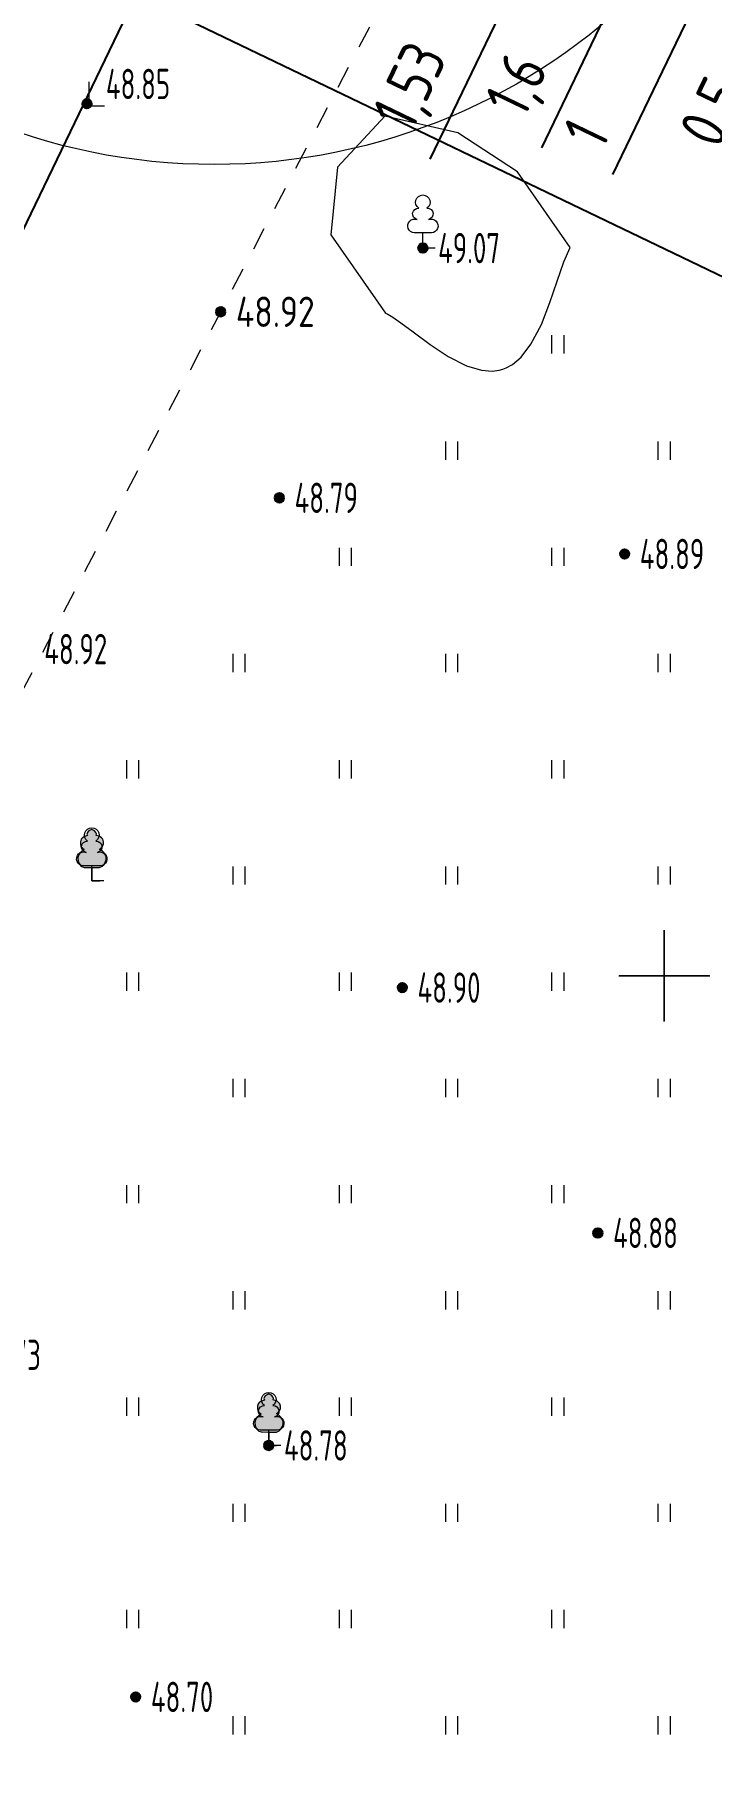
# Model space of a CAD drawing. Extents: x 1098675 to 1099684, y 381052 to 381453.
# Drawn here: x 1099229.3 to 1099251.6, y 381224.1 to 381281 of the extents above; entities that cross this region are included whole.
import ezdxf

# ---------------------------------------------------------------- set-up
doc = ezdxf.new("R2010")
doc.units = 0
doc.header["$MEASUREMENT"] = 0
doc.header["$PDMODE"] = 34
doc.header["$PDSIZE"] = -1
doc.linetypes.add('500_189_2', pattern=[3, 1.5, -1.5])
doc.layers.get('Defpoints').update_dxf_attribs({"color": 252, "linetype": 'CONTINUOUS'})
for name, color, linetype, lineweight in [('ГП_БЛАГОУСТРОЙСТВО_озеленение', 73, 'CONTINUOUS', 5), ('ГП_ТЕКСТ_размеры', 7, 'CONTINUOUS', 5), ('линии построений', 252, 'CONTINUOUS', 0), ('Разбивочный Благоустройство', 7, 'CONTINUOUS', 20), ('Съемка', 253, 'CONTINUOUS', 20)]:
    doc.layers.add(name, color=color, linetype=linetype, lineweight=lineweight)
doc.styles.add('TOPO_D431', font='GOST2304A.ttf')
doc.styles.add('ГОСТ', font='GOST2304A.ttf', dxfattribs={"height": 2.5})
doc.dimstyles.new('ISO-25', dxfattribs={"dimtxt": 1.5, "dimasz": 1.5, "dimexe": 1.25, "dimexo": 0, "dimtad": 1, "dimtxsty": 'TOPO_D431', "dimcen": 2.5, "dimazin": 0, "dimtfac": 1, "dimtmove": 0, "dimatfit": 3, "dimfxl": 1, "dimarcsym": 0})

# ---------------------------------------------------------------- blocks, each defined once
blk = doc.blocks.new('*D138')
at = {"layer": 'Defpoints', "color": 0, "linetype": 'Continuous', "lineweight": 60, "transparency": 16777216}
for p in [(1099225.198, 381294.533), (1099235.993, 381289.338), (1099170.317, 381180.507)]:
    blk.add_point(p, dxfattribs=at)
at = {"layer": 'ГП_ТЕКСТ_размеры', "color": 0, "linetype": 'Continuous', "lineweight": -2, "transparency": 16777216}
for p, q in [((1099225.198, 381294.533), (1099237.119, 381288.796)), ((1099181.761, 381176.663), (1099235.342, 381287.986)), ((1099170.317, 381180.507), (1099182.237, 381174.769))]:
    blk.add_line(p, q, dxfattribs=at)
at = {"layer": 'ГП_ТЕКСТ_размеры', "color": 0, "linetype": 'Continuous', "lineweight": 60, "transparency": 16777216}
for points in [[(1099235.117, 381288.095), (1099235.567, 381287.878), (1099235.993, 381289.338)], [(1099181.536, 381176.771), (1099181.987, 381176.554), (1099181.111, 381175.311)]]:
    blk.add_solid(points, dxfattribs=at)
at = {"layer": 'ГП_ТЕКСТ_размеры', "color": 0, "linetype": 'Continuous', "transparency": 16777216, "insert": (1099207.756, 381234.103), "char_height": 1.5, "attachment_point": 5, "rotation": 64.2981, "style": 'TOPO_D431'}
blk.add_mtext('126,55', dxfattribs=at)
blk = doc.blocks.new('*D139')
at = {"layer": 'Defpoints', "color": 0, "linetype": 'Continuous', "lineweight": 60, "transparency": 16777216}
for p in [(1099246.119, 381286.24), (1099245.425, 381284.797), (1099249.487, 381284.62)]:
    blk.add_point(p, dxfattribs=at)
at = {"layer": 'Разбивочный Благоустройство', "color": 0, "linetype": 'Continuous', "lineweight": -2, "transparency": 16777216}
for p, q in [((1099250.138, 381285.971), (1099250.788, 381287.323)), ((1099246.119, 381286.24), (1099250.614, 381284.078)), ((1099245.425, 381284.797), (1099249.919, 381282.635)), ((1099249.487, 381284.62), (1099248.793, 381283.177)), ((1099248.143, 381281.825), (1099245.951, 381277.271))]:
    blk.add_line(p, q, dxfattribs=at)
at = {"layer": 'Разбивочный Благоустройство', "color": 0, "linetype": 'Continuous', "lineweight": 60, "transparency": 16777216}
for points in [[(1099249.912, 381286.08), (1099250.363, 381285.863), (1099249.487, 381284.62)], [(1099247.917, 381281.934), (1099248.368, 381281.717), (1099248.793, 381283.177)]]:
    blk.add_solid(points, dxfattribs=at)
at = {"layer": 'Разбивочный Благоустройство', "color": 0, "linetype": 'Continuous', "transparency": 16777216, "insert": (1099245.276, 381279.301), "char_height": 1.5, "attachment_point": 5, "rotation": 64.3052, "style": 'TOPO_D431'}
blk.add_mtext('1,6', dxfattribs=at)
blk = doc.blocks.new('*D143')
at = {"layer": 'Defpoints', "color": 0, "linetype": 'Continuous', "lineweight": 60, "transparency": 16777216}
for p in [(1099247.321, 381287.362), (1099249.845, 381286.146), (1099249.181, 381284.767)]:
    blk.add_point(p, dxfattribs=at)
at = {"layer": 'Разбивочный Благоустройство', "color": 0, "linetype": 'Continuous', "lineweight": -2, "transparency": 16777216}
for p, q in [((1099247.972, 381288.714), (1099248.623, 381290.065)), ((1099249.845, 381286.146), (1099246.195, 381287.905)), ((1099247.321, 381287.362), (1099246.657, 381285.983)), ((1099249.181, 381284.767), (1099245.531, 381286.526)), ((1099246.006, 381284.632), (1099242.279, 381276.899))]:
    blk.add_line(p, q, dxfattribs=at)
at = {"layer": 'Разбивочный Благоустройство', "color": 0, "linetype": 'Continuous', "lineweight": 60, "transparency": 16777216}
for points in [[(1099247.747, 381288.822), (1099248.197, 381288.605), (1099247.321, 381287.362)], [(1099245.78, 381284.741), (1099246.231, 381284.524), (1099246.657, 381285.983)]]:
    blk.add_solid(points, dxfattribs=at)
at = {"layer": 'Разбивочный Благоустройство', "color": 0, "linetype": 'Continuous', "transparency": 16777216, "insert": (1099241.768, 381279.267), "char_height": 1.5, "attachment_point": 5, "rotation": 64.2721, "style": 'TOPO_D431'}
blk.add_mtext('1,53', dxfattribs=at)
blk = doc.blocks.new('*D144')
at = {"layer": 'Defpoints', "color": 0, "linetype": 'Continuous', "lineweight": 60, "transparency": 16777216}
for p in [(1099250.279, 381287.047), (1099249.845, 381286.146), (1099252.83, 381285.818)]:
    blk.add_point(p, dxfattribs=at)
at = {"layer": 'Разбивочный Благоустройство', "color": 0, "linetype": 'Continuous', "lineweight": -2, "transparency": 16777216}
for p, q in [((1099253.481, 381287.169), (1099254.132, 381288.52)), ((1099250.279, 381287.047), (1099253.956, 381285.275)), ((1099249.845, 381286.146), (1099253.522, 381284.374)), ((1099252.83, 381285.818), (1099252.396, 381284.917)), ((1099251.745, 381283.566), (1099248.292, 381276.401))]:
    blk.add_line(p, q, dxfattribs=at)
at = {"layer": 'Разбивочный Благоустройство', "color": 0, "linetype": 'Continuous', "lineweight": 60, "transparency": 16777216}
for points in [[(1099253.256, 381287.278), (1099253.706, 381287.061), (1099252.83, 381285.818)], [(1099251.519, 381283.674), (1099251.97, 381283.457), (1099252.396, 381284.917)]]:
    blk.add_solid(points, dxfattribs=at)
at = {"layer": 'Разбивочный Благоустройство', "color": 0, "linetype": 'Continuous', "transparency": 16777216, "insert": (1099247.417, 381277.754), "char_height": 1.5, "attachment_point": 5, "rotation": 64.2721, "style": 'TOPO_D431'}
blk.add_mtext('1', dxfattribs=at)
blk = doc.blocks.new('*D148')
at = {"layer": 'Defpoints', "color": 0, "linetype": 'Continuous', "lineweight": 60, "transparency": 16777216}
for p in [(1099240.635, 381291.684), (1099274.708, 381278.966), (1099273.266, 381275.971)]:
    blk.add_point(p, dxfattribs=at)
at = {"layer": 'Разбивочный Благоустройство', "color": 0, "linetype": 'Continuous', "lineweight": -2, "transparency": 16777216}
for p, q in [((1099240.635, 381291.684), (1099242.619, 381295.804)), ((1099243.429, 381294.027), (1099273.356, 381279.616)), ((1099273.266, 381275.971), (1099275.25, 381280.092))]:
    blk.add_line(p, q, dxfattribs=at)
at = {"layer": 'Разбивочный Благоустройство', "color": 0, "linetype": 'Continuous', "lineweight": 60, "transparency": 16777216}
for points in [[(1099243.537, 381294.253), (1099243.32, 381293.802), (1099242.077, 381294.678)], [(1099273.465, 381279.842), (1099273.248, 381279.391), (1099274.708, 381278.966)]]:
    blk.add_solid(points, dxfattribs=at)
at = {"layer": 'Разбивочный Благоустройство', "color": 0, "linetype": 'Continuous', "transparency": 16777216, "insert": (1099259.038, 381288.163), "char_height": 1.5, "attachment_point": 5, "rotation": 334.2876, "style": 'TOPO_D431'}
blk.add_mtext('36,22', dxfattribs=at)
blk = doc.blocks.new('*D211')
at = {"layer": 'Defpoints', "color": 0, "lineweight": 60, "ltscale": 5.5, "transparency": 16777216}
for p in [(1099225.198, 381294.533), (1099300.376, 381258.358), (1099296.998, 381251.339)]:
    blk.add_point(p, dxfattribs=at)
at = {"layer": 'ГП_ТЕКСТ_размеры', "color": 0, "lineweight": -2, "ltscale": 5.5, "transparency": 16777216}
for p, q in [((1099225.198, 381294.533), (1099221.279, 381286.387)), ((1099223.172, 381286.863), (1099295.646, 381251.989)), ((1099300.376, 381258.358), (1099296.456, 381250.212))]:
    blk.add_line(p, q, dxfattribs=at)
at = {"layer": 'ГП_ТЕКСТ_размеры', "color": 0, "lineweight": 60, "ltscale": 5.5, "transparency": 16777216}
for points in [[(1099223.281, 381287.089), (1099223.064, 381286.638), (1099221.821, 381287.514)], [(1099295.755, 381252.214), (1099295.538, 381251.764), (1099296.998, 381251.339)]]:
    blk.add_solid(points, dxfattribs=at)
at = {"layer": 'ГП_ТЕКСТ_размеры', "color": 0, "ltscale": 5.5, "transparency": 16777216, "insert": (1099260.055, 381270.767), "char_height": 1.5, "attachment_point": 5, "rotation": 334.3033, "style": 'TOPO_D431'}
blk.add_mtext('83,43', dxfattribs=at)
blk = doc.blocks.new('*D246')
at = {"layer": 'Defpoints', "color": 0, "linetype": 'Continuous', "lineweight": 60, "transparency": 16777216}
for p in [(1099255.09, 381281.926), (1099256.032, 381282.059), (1099255.803, 381281.583)]:
    blk.add_point(p, dxfattribs=at)
at = {"layer": 'Разбивочный Благоустройство', "color": 0, "linetype": 'Continuous', "lineweight": -2, "transparency": 16777216}
for p, q in [((1099255.969, 381283.754), (1099256.619, 381285.106)), ((1099255.803, 381281.583), (1099253.963, 381282.468)), ((1099256.032, 381282.059), (1099254.192, 381282.944)), ((1099255.319, 381282.402), (1099255.09, 381281.926)), ((1099254.439, 381280.574), (1099252.364, 381276.26))]:
    blk.add_line(p, q, dxfattribs=at)
at = {"layer": 'Разбивочный Благоустройство', "color": 0, "linetype": 'Continuous', "lineweight": 60, "transparency": 16777216}
for points in [[(1099255.744, 381283.862), (1099256.194, 381283.646), (1099255.319, 381282.402)], [(1099254.214, 381280.683), (1099254.664, 381280.466), (1099255.09, 381281.926)]]:
    blk.add_solid(points, dxfattribs=at)
at = {"layer": 'Разбивочный Благоустройство', "color": 0, "linetype": 'Continuous', "lineweight": 20, "transparency": 16777216, "insert": (1099251.735, 381278.387), "char_height": 1.5, "attachment_point": 5, "rotation": 64.3052, "style": 'TOPO_D431'}
blk.add_mtext('0,5', dxfattribs=at)
blk = doc.blocks.new('Съемка')
at = {"layer": 'Съемка', "linetype": 'Continuous', "lineweight": -2}
h = blk.add_hatch(color=8, dxfattribs=at)
h.dxf.hatch_style = 1
edge = h.paths.add_edge_path()
edge.add_arc((1099230.986, 381278.73), 0.15, 0, 360)
h = blk.add_hatch(color=8, dxfattribs=at)
h.dxf.hatch_style = 1
edge = h.paths.add_edge_path()
edge.add_arc((1099230.986, 381278.73), 0.15, 0, 360)
h = blk.add_hatch(color=8, dxfattribs=at)
h.dxf.hatch_style = 1
edge = h.paths.add_edge_path()
edge.add_arc((1099242.049, 381273.973), 0.15, 0, 360)
h = blk.add_hatch(color=8, dxfattribs=at)
h.dxf.hatch_style = 1
edge = h.paths.add_edge_path()
edge.add_arc((1099235.393, 381271.874), 0.15, 0, 360)
h = blk.add_hatch(color=8, dxfattribs=at)
h.dxf.hatch_style = 1
edge = h.paths.add_edge_path()
edge.add_arc((1099237.324, 381265.744), 0.15, 0, 360)
h = blk.add_hatch(color=8, dxfattribs=at)
h.dxf.hatch_style = 1
edge = h.paths.add_edge_path()
edge.add_arc((1099248.693, 381263.894), 0.15, 0, 360)
at = {"layer": 'Съемка', "lineweight": 20, "true_color": 0xffffff}
blk.add_hatch(color=7, dxfattribs=at).paths.add_polyline_path([(1099231.146, 381254.82), (1099231.096, 381254.79), (1099231.031, 381254.75), (1099231.001, 381254.72), (1099230.986, 381254.665), (1099231.006, 381254.615), (1099230.906, 381254.58), (1099230.841, 381254.545), (1099230.801, 381254.495), (1099230.771, 381254.415), (1099230.771, 381254.325), (1099230.791, 381254.26), (1099230.816, 381254.22), (1099230.846, 381254.195), (1099230.901, 381254.165), (1099230.831, 381254.105), (1099230.751, 381254.04), (1099230.711, 381253.965), (1099230.691, 381253.88), (1099230.701, 381253.775), (1099230.736, 381253.695), (1099230.776, 381253.635), (1099230.821, 381253.595), (1099230.891, 381253.565), (1099231.141, 381253.56), (1099231.376, 381253.56), (1099231.401, 381253.56), (1099231.486, 381253.605), (1099231.541, 381253.655), (1099231.581, 381253.715), (1099231.601, 381253.75), (1099231.616, 381253.82), (1099231.616, 381253.915), (1099231.591, 381253.99), (1099231.541, 381254.055), (1099231.486, 381254.11), (1099231.451, 381254.135), (1099231.406, 381254.17), (1099231.441, 381254.195), (1099231.501, 381254.26), (1099231.531, 381254.34), (1099231.531, 381254.415), (1099231.506, 381254.495), (1099231.466, 381254.54), (1099231.426, 381254.575), (1099231.391, 381254.595), (1099231.296, 381254.62), (1099231.306, 381254.665), (1099231.281, 381254.72), (1099231.231, 381254.775)])
at = {"layer": 'Съемка', "linetype": 'Continuous', "lineweight": -2}
h = blk.add_hatch(color=8, dxfattribs=at)
h.dxf.hatch_style = 1
edge = h.paths.add_edge_path()
edge.add_arc((1099241.371, 381249.607), 0.15, 0, 360)
h = blk.add_hatch(color=8, dxfattribs=at)
h.dxf.hatch_style = 1
edge = h.paths.add_edge_path()
edge.add_arc((1099247.811, 381241.525), 0.15, 0, 360)
at = {"layer": 'Съемка', "true_color": 0xffffff}
blk.add_hatch(color=7, dxfattribs=at).paths.add_polyline_path([(1099236.974, 381236.221), (1099236.924, 381236.191), (1099236.859, 381236.151), (1099236.829, 381236.121), (1099236.814, 381236.066), (1099236.834, 381236.016), (1099236.734, 381235.981), (1099236.669, 381235.946), (1099236.629, 381235.896), (1099236.599, 381235.816), (1099236.599, 381235.726), (1099236.619, 381235.661), (1099236.644, 381235.621), (1099236.674, 381235.596), (1099236.729, 381235.566), (1099236.659, 381235.506), (1099236.579, 381235.441), (1099236.539, 381235.366), (1099236.519, 381235.281), (1099236.529, 381235.176), (1099236.564, 381235.096), (1099236.604, 381235.036), (1099236.649, 381234.996), (1099236.719, 381234.966), (1099236.969, 381234.961), (1099237.204, 381234.961), (1099237.229, 381234.961), (1099237.314, 381235.006), (1099237.369, 381235.056), (1099237.409, 381235.116), (1099237.429, 381235.151), (1099237.444, 381235.221), (1099237.444, 381235.316), (1099237.419, 381235.391), (1099237.369, 381235.456), (1099237.314, 381235.511), (1099237.279, 381235.536), (1099237.234, 381235.571), (1099237.269, 381235.596), (1099237.329, 381235.661), (1099237.359, 381235.741), (1099237.359, 381235.816), (1099237.334, 381235.896), (1099237.294, 381235.941), (1099237.254, 381235.976), (1099237.219, 381235.996), (1099237.124, 381236.021), (1099237.134, 381236.066), (1099237.109, 381236.121), (1099237.059, 381236.176)])
at = {"layer": 'Съемка', "linetype": 'Continuous', "lineweight": -2}
h = blk.add_hatch(color=8, dxfattribs=at)
h.dxf.hatch_style = 1
edge = h.paths.add_edge_path()
edge.add_arc((1099236.974, 381234.521), 0.15, 0, 360)
h = blk.add_hatch(color=8, dxfattribs=at)
h.dxf.hatch_style = 1
edge = h.paths.add_edge_path()
edge.add_arc((1099232.592, 381226.236), 0.15, 0, 360)
at = {"layer": 'Съемка', "color": 8, "linetype": 'Continuous', "lineweight": 20}
for p, q in [((1099246.3, 381270.5), (1099246.3, 381271.1)), ((1099246.3, 381270.5), (1099246.3, 381271.1)), ((1099246.7, 381270.5), (1099246.7, 381271.1)), ((1099246.7, 381270.5), (1099246.7, 381271.1)), ((1099242.8, 381267), (1099242.8, 381267.6)), ((1099242.8, 381267), (1099242.8, 381267.6)), ((1099243.2, 381267), (1099243.2, 381267.6)), ((1099243.2, 381267), (1099243.2, 381267.6)), ((1099249.8, 381267), (1099249.8, 381267.6)), ((1099249.8, 381267), (1099249.8, 381267.6)), ((1099250.2, 381267), (1099250.2, 381267.6)), ((1099250.2, 381267), (1099250.2, 381267.6)), ((1099239.3, 381263.5), (1099239.3, 381264.1)), ((1099239.3, 381263.5), (1099239.3, 381264.1)), ((1099239.7, 381263.5), (1099239.7, 381264.1)), ((1099239.7, 381263.5), (1099239.7, 381264.1)), ((1099246.3, 381263.5), (1099246.3, 381264.1)), ((1099246.3, 381263.5), (1099246.3, 381264.1)), ((1099246.7, 381263.5), (1099246.7, 381264.1)), ((1099246.7, 381263.5), (1099246.7, 381264.1)), ((1099235.8, 381260), (1099235.8, 381260.6)), ((1099235.8, 381260), (1099235.8, 381260.6)), ((1099236.2, 381260), (1099236.2, 381260.6)), ((1099236.2, 381260), (1099236.2, 381260.6)), ((1099242.8, 381260), (1099242.8, 381260.6)), ((1099242.8, 381260), (1099242.8, 381260.6)), ((1099243.2, 381260), (1099243.2, 381260.6)), ((1099243.2, 381260), (1099243.2, 381260.6)), ((1099249.8, 381260), (1099249.8, 381260.6)), ((1099249.8, 381260), (1099249.8, 381260.6)), ((1099250.2, 381260), (1099250.2, 381260.6)), ((1099250.2, 381260), (1099250.2, 381260.6)), ((1099232.3, 381256.5), (1099232.3, 381257.1)), ((1099232.3, 381256.5), (1099232.3, 381257.1)), ((1099232.7, 381256.5), (1099232.7, 381257.1)), ((1099232.7, 381256.5), (1099232.7, 381257.1)), ((1099239.3, 381256.5), (1099239.3, 381257.1)), ((1099239.3, 381256.5), (1099239.3, 381257.1)), ((1099239.7, 381256.5), (1099239.7, 381257.1)), ((1099239.7, 381256.5), (1099239.7, 381257.1)), ((1099246.3, 381256.5), (1099246.3, 381257.1)), ((1099246.3, 381256.5), (1099246.3, 381257.1)), ((1099246.7, 381256.5), (1099246.7, 381257.1)), ((1099246.7, 381256.5), (1099246.7, 381257.1)), ((1099235.8, 381253), (1099235.8, 381253.6)), ((1099235.8, 381253), (1099235.8, 381253.6)), ((1099236.2, 381253), (1099236.2, 381253.6)), ((1099236.2, 381253), (1099236.2, 381253.6)), ((1099242.8, 381253), (1099242.8, 381253.6)), ((1099242.8, 381253), (1099242.8, 381253.6)), ((1099243.2, 381253), (1099243.2, 381253.6)), ((1099243.2, 381253), (1099243.2, 381253.6)), ((1099249.8, 381253), (1099249.8, 381253.6)), ((1099249.8, 381253), (1099249.8, 381253.6)), ((1099250.2, 381253), (1099250.2, 381253.6)), ((1099250.2, 381253), (1099250.2, 381253.6)), ((1099232.3, 381249.5), (1099232.3, 381250.1)), ((1099232.3, 381249.5), (1099232.3, 381250.1)), ((1099232.7, 381249.5), (1099232.7, 381250.1)), ((1099232.7, 381249.5), (1099232.7, 381250.1)), ((1099239.3, 381249.5), (1099239.3, 381250.1)), ((1099239.3, 381249.5), (1099239.3, 381250.1)), ((1099239.7, 381249.5), (1099239.7, 381250.1)), ((1099239.7, 381249.5), (1099239.7, 381250.1)), ((1099246.3, 381249.5), (1099246.3, 381250.1)), ((1099246.3, 381249.5), (1099246.3, 381250.1)), ((1099246.7, 381249.5), (1099246.7, 381250.1)), ((1099246.7, 381249.5), (1099246.7, 381250.1)), ((1099235.8, 381246), (1099235.8, 381246.6)), ((1099235.8, 381246), (1099235.8, 381246.6)), ((1099236.2, 381246), (1099236.2, 381246.6)), ((1099236.2, 381246), (1099236.2, 381246.6)), ((1099242.8, 381246), (1099242.8, 381246.6)), ((1099242.8, 381246), (1099242.8, 381246.6)), ((1099243.2, 381246), (1099243.2, 381246.6)), ((1099243.2, 381246), (1099243.2, 381246.6)), ((1099249.8, 381246), (1099249.8, 381246.6)), ((1099249.8, 381246), (1099249.8, 381246.6)), ((1099250.2, 381246), (1099250.2, 381246.6)), ((1099250.2, 381246), (1099250.2, 381246.6)), ((1099232.3, 381242.5), (1099232.3, 381243.1)), ((1099232.3, 381242.5), (1099232.3, 381243.1)), ((1099232.7, 381242.5), (1099232.7, 381243.1)), ((1099232.7, 381242.5), (1099232.7, 381243.1)), ((1099239.3, 381242.5), (1099239.3, 381243.1)), ((1099239.3, 381242.5), (1099239.3, 381243.1)), ((1099239.7, 381242.5), (1099239.7, 381243.1)), ((1099239.7, 381242.5), (1099239.7, 381243.1)), ((1099246.3, 381242.5), (1099246.3, 381243.1)), ((1099246.3, 381242.5), (1099246.3, 381243.1)), ((1099246.7, 381242.5), (1099246.7, 381243.1)), ((1099246.7, 381242.5), (1099246.7, 381243.1)), ((1099235.8, 381239), (1099235.8, 381239.6)), ((1099235.8, 381239), (1099235.8, 381239.6)), ((1099236.2, 381239), (1099236.2, 381239.6)), ((1099236.2, 381239), (1099236.2, 381239.6)), ((1099242.8, 381239), (1099242.8, 381239.6)), ((1099242.8, 381239), (1099242.8, 381239.6)), ((1099243.2, 381239), (1099243.2, 381239.6)), ((1099243.2, 381239), (1099243.2, 381239.6)), ((1099249.8, 381239), (1099249.8, 381239.6)), ((1099249.8, 381239), (1099249.8, 381239.6)), ((1099250.2, 381239), (1099250.2, 381239.6)), ((1099250.2, 381239), (1099250.2, 381239.6)), ((1099232.3, 381235.5), (1099232.3, 381236.1)), ((1099232.3, 381235.5), (1099232.3, 381236.1)), ((1099232.7, 381235.5), (1099232.7, 381236.1)), ((1099232.7, 381235.5), (1099232.7, 381236.1)), ((1099239.3, 381235.5), (1099239.3, 381236.1)), ((1099239.3, 381235.5), (1099239.3, 381236.1)), ((1099239.7, 381235.5), (1099239.7, 381236.1)), ((1099239.7, 381235.5), (1099239.7, 381236.1)), ((1099246.3, 381235.5), (1099246.3, 381236.1)), ((1099246.3, 381235.5), (1099246.3, 381236.1)), ((1099246.7, 381235.5), (1099246.7, 381236.1)), ((1099246.7, 381235.5), (1099246.7, 381236.1)), ((1099235.8, 381232), (1099235.8, 381232.6)), ((1099235.8, 381232), (1099235.8, 381232.6)), ((1099236.2, 381232), (1099236.2, 381232.6)), ((1099236.2, 381232), (1099236.2, 381232.6)), ((1099242.8, 381232), (1099242.8, 381232.6)), ((1099242.8, 381232), (1099242.8, 381232.6)), ((1099243.2, 381232), (1099243.2, 381232.6)), ((1099243.2, 381232), (1099243.2, 381232.6)), ((1099249.8, 381232), (1099249.8, 381232.6)), ((1099249.8, 381232), (1099249.8, 381232.6)), ((1099250.2, 381232), (1099250.2, 381232.6)), ((1099250.2, 381232), (1099250.2, 381232.6)), ((1099232.3, 381228.5), (1099232.3, 381229.1)), ((1099232.3, 381228.5), (1099232.3, 381229.1)), ((1099232.7, 381228.5), (1099232.7, 381229.1)), ((1099232.7, 381228.5), (1099232.7, 381229.1)), ((1099239.3, 381228.5), (1099239.3, 381229.1)), ((1099239.3, 381228.5), (1099239.3, 381229.1)), ((1099239.7, 381228.5), (1099239.7, 381229.1)), ((1099239.7, 381228.5), (1099239.7, 381229.1)), ((1099246.3, 381228.5), (1099246.3, 381229.1)), ((1099246.3, 381228.5), (1099246.3, 381229.1)), ((1099246.7, 381228.5), (1099246.7, 381229.1)), ((1099246.7, 381228.5), (1099246.7, 381229.1)), ((1099235.8, 381225), (1099235.8, 381225.6)), ((1099235.8, 381225), (1099235.8, 381225.6)), ((1099236.2, 381225), (1099236.2, 381225.6)), ((1099236.2, 381225), (1099236.2, 381225.6)), ((1099242.8, 381225), (1099242.8, 381225.6)), ((1099242.8, 381225), (1099242.8, 381225.6)), ((1099243.2, 381225), (1099243.2, 381225.6)), ((1099243.2, 381225), (1099243.2, 381225.6)), ((1099249.8, 381225), (1099249.8, 381225.6)), ((1099249.8, 381225), (1099249.8, 381225.6)), ((1099250.2, 381225), (1099250.2, 381225.6)), ((1099250.2, 381225), (1099250.2, 381225.6))]:
    blk.add_line(p, q, dxfattribs=at)
at = {"layer": 'Съемка', "color": 8, "linetype": '500_189_2', "ltscale": 0.5, "flags": 128}
blk.add_lwpolyline([(1099178.441, 381166.657), (1099177.58, 381167.215), (1099187.076, 381182.651), (1099198.563, 381201.384), (1099209.793, 381222.879), (1099218.098, 381238.769), (1099227.088, 381255.984), (1099235.393, 381271.874), (1099244.576, 381289.449), (1099266.178, 381277.596), (1099291.368, 381263.774), (1099301.75, 381258.19)], dxfattribs=at)
at = {"layer": 'Съемка', "color": 8, "linetype": 'Continuous', "lineweight": 9, "flags": 128}
blk.add_lwpolyline([(1099231.564, 381278.652), (1099231.064, 381278.652), (1099231.064, 381279.452)], dxfattribs=at)
at = {"layer": 'Съемка', "color": 8, "flags": 128}
blk.add_lwpolyline([(1099240.819, 381271.83), (1099240.894, 381271.792), (1099241.057, 381271.695), (1099241.327, 381271.51), (1099241.729, 381271.211), (1099242.284, 381270.798), (1099242.877, 381270.404), (1099243.488, 381270.093), (1099243.976, 381269.948), (1099244.333, 381269.922), (1099244.566, 381269.952), (1099244.679, 381269.982), (1099244.79, 381270.024), (1099244.998, 381270.138), (1099245.281, 381270.38), (1099245.608, 381270.807), (1099245.95, 381271.459), (1099246.231, 381272.175), (1099246.472, 381272.885), (1099246.687, 381273.516), (1099246.896, 381273.997), (1099245.164, 381276.482), (1099243.195, 381277.765), (1099240.795, 381278.318), (1099239.234, 381276.64), (1099239.014, 381274.405), (1099240.819, 381271.83)], dxfattribs=at)
at = {"layer": 'Съемка', "color": 8, "linetype": 'Continuous', "lineweight": 20}
for points in [[(1099242.449, 381273.973), (1099242.049, 381273.973), (1099242.049, 381274.473), (1099241.768, 381274.473, -1.178675), (1099241.86, 381274.915, -0.944856), (1099241.913, 381275.285, -3.216662), (1099242.185, 381275.285, -0.944856), (1099242.237, 381274.915, -1.178675), (1099242.33, 381274.473, 0), (1099242.049, 381274.473, 0.669612)], [(1099231.546, 381253.12), (1099231.146, 381253.12), (1099231.146, 381253.62), (1099230.865, 381253.62, -1.178675), (1099230.958, 381254.062, -0.944856), (1099231.01, 381254.432, -3.216662), (1099231.282, 381254.432, -0.944856), (1099231.335, 381254.062, -1.178675), (1099231.428, 381253.62, 0), (1099231.146, 381253.62, 0.669612)], [(1099237.374, 381234.521), (1099236.974, 381234.521), (1099236.974, 381235.021), (1099236.692, 381235.021, -1.178675), (1099236.785, 381235.463, -0.944856), (1099236.838, 381235.834, -3.216662), (1099237.11, 381235.834, -0.944856), (1099237.162, 381235.463, -1.178675), (1099237.255, 381235.021, 0), (1099236.974, 381235.021, 0.669612)]]:
    blk.add_lwpolyline(points, format="xyb", dxfattribs=at)
blk.add_lwpolyline([(1099231.146, 381254.82), (1099231.096, 381254.79), (1099231.031, 381254.75), (1099231.001, 381254.72), (1099230.986, 381254.665), (1099231.006, 381254.615), (1099230.906, 381254.58), (1099230.841, 381254.545), (1099230.801, 381254.495), (1099230.771, 381254.415), (1099230.771, 381254.325), (1099230.791, 381254.26), (1099230.816, 381254.22), (1099230.846, 381254.195), (1099230.901, 381254.165), (1099230.831, 381254.105), (1099230.751, 381254.04), (1099230.711, 381253.965), (1099230.691, 381253.88), (1099230.701, 381253.775), (1099230.736, 381253.695), (1099230.776, 381253.635), (1099230.821, 381253.595), (1099230.891, 381253.565), (1099231.141, 381253.56), (1099231.376, 381253.56), (1099231.401, 381253.56), (1099231.486, 381253.605), (1099231.541, 381253.655), (1099231.581, 381253.715), (1099231.601, 381253.75), (1099231.616, 381253.82), (1099231.616, 381253.915), (1099231.591, 381253.99), (1099231.541, 381254.055), (1099231.486, 381254.11), (1099231.451, 381254.135), (1099231.406, 381254.17), (1099231.441, 381254.195), (1099231.501, 381254.26), (1099231.531, 381254.34), (1099231.531, 381254.415), (1099231.506, 381254.495), (1099231.466, 381254.54), (1099231.426, 381254.575), (1099231.391, 381254.595), (1099231.296, 381254.62), (1099231.306, 381254.665), (1099231.281, 381254.72), (1099231.231, 381254.775), (1099231.146, 381254.82)], close=True, dxfattribs=at)
at = {"layer": 'Съемка', "color": 8, "linetype": 'Continuous', "lineweight": 20, "flags": 128}
for points in [[(1099231.146, 381253.56), (1099231.146, 381253.12), (1099231.401, 381253.115)], [(1099250, 381251.5), (1099250, 381248.5)], [(1099250, 381248.485), (1099250, 381251.495)], [(1099248.5, 381250), (1099251.5, 381250)], [(1099251.49, 381250), (1099248.51, 381250)]]:
    blk.add_lwpolyline(points, dxfattribs=at)
for points in [[(1099241.221, 381249.607, 1), (1099241.521, 381249.607, 1)], [(1099232.442, 381226.236, 1), (1099232.742, 381226.236, 1)]]:
    blk.add_lwpolyline(points, format="xyb", close=True, dxfattribs=at)
at = {"layer": 'Съемка', "color": 8, "linetype": 'Continuous', "lineweight": 0, "flags": 128}
blk.add_lwpolyline([(1099236.974, 381236.221), (1099236.924, 381236.191), (1099236.859, 381236.151), (1099236.829, 381236.121), (1099236.814, 381236.066), (1099236.834, 381236.016), (1099236.734, 381235.981), (1099236.669, 381235.946), (1099236.629, 381235.896), (1099236.599, 381235.816), (1099236.599, 381235.726), (1099236.619, 381235.661), (1099236.644, 381235.621), (1099236.674, 381235.596), (1099236.729, 381235.566), (1099236.659, 381235.506), (1099236.579, 381235.441), (1099236.539, 381235.366), (1099236.519, 381235.281), (1099236.529, 381235.176), (1099236.564, 381235.096), (1099236.604, 381235.036), (1099236.649, 381234.996), (1099236.719, 381234.966), (1099236.969, 381234.961), (1099237.204, 381234.961), (1099237.229, 381234.961), (1099237.314, 381235.006), (1099237.369, 381235.056), (1099237.409, 381235.116), (1099237.429, 381235.151), (1099237.444, 381235.221), (1099237.444, 381235.316), (1099237.419, 381235.391), (1099237.369, 381235.456), (1099237.314, 381235.511), (1099237.279, 381235.536), (1099237.234, 381235.571), (1099237.269, 381235.596), (1099237.329, 381235.661), (1099237.359, 381235.741), (1099237.359, 381235.816), (1099237.334, 381235.896), (1099237.294, 381235.941), (1099237.254, 381235.976), (1099237.219, 381235.996), (1099237.124, 381236.021), (1099237.134, 381236.066), (1099237.109, 381236.121), (1099237.059, 381236.176), (1099236.974, 381236.221)], close=True, dxfattribs=at)
blk.add_lwpolyline([(1099236.974, 381234.961), (1099236.974, 381234.521), (1099237.229, 381234.516)], dxfattribs=at)
at = {"layer": 'Съемка', "color": 8, "linetype": 'Continuous', "lineweight": -2}
for centre in [(1099230.986, 381278.73), (1099230.986, 381278.73), (1099242.049, 381273.973), (1099235.393, 381271.874), (1099237.324, 381265.744), (1099248.693, 381263.894), (1099241.371, 381249.607), (1099247.811, 381241.525), (1099236.974, 381234.521), (1099232.592, 381226.236)]:
    blk.add_circle(centre, 0.15, dxfattribs=at)
at = {"layer": 'Съемка', "color": 8, "lineweight": 30, "style": 'ГОСТ', "width": 0.8}
for s, p in [('48.85', (1099231.611, 381278.88)), ('48.92', (1099229.58, 381260.26))]:
    blk.add_text(s, height=1, dxfattribs=at).set_placement(p)
at = {"layer": 'Съемка', "color": 8, "linetype": 'Continuous', "lineweight": 30, "style": 'ГОСТ', "width": 0.8}
for s, p in [('49.07', (1099242.549, 381273.473)), ('48.79', (1099237.824, 381265.244)), ('48.89', (1099249.193, 381263.394)), ('48.90', (1099241.871, 381249.107)), ('48.88', (1099248.311, 381241.025)), ('48.73', (1099227.404, 381237.006)), ('48.78', (1099237.474, 381234.021)), ('48.70', (1099233.092, 381225.736))]:
    blk.add_text(s, height=1, dxfattribs=at).set_placement(p)
at = {"layer": 'Съемка', "color": 8, "linetype": 'Continuous', "lineweight": 30, "style": 'ГОСТ'}
blk.add_text('48.92', height=1, dxfattribs=at).set_placement((1099235.893, 381271.374))

msp = doc.modelspace()

# ---------------------------------------------------------------- block references
at = {"layer": 'Съемка', "color": 6, "lineweight": 30}
msp.add_blockref('Съемка', (0, 0), dxfattribs=at)

# ---------------------------------------------------------------- next in the draw order: hatches: boundary and pattern name
at = {"layer": 'ГП_БЛАГОУСТРОЙСТВО_озеленение', "linetype": 'Continuous'}
h = msp.add_hatch(dxfattribs=at)
h.set_pattern_fill('ANSI38', color=8, scale=3)
h.set_pattern_definition([(45, (0, 0), (-0.26516504294, 0.26516504294), []), (135, (0, 0), (-0.79549512883, 0.26516504294), [0.9375, -0.5625])])
h.paths.add_polyline_path([(1099319.783, 381299.515), (1099295.533, 381310.918, 0.150694), (1099295.526, 381309.218), (1099317.674, 381298.804), (1099300.244, 381261.86), (1099240.211, 381290.789), (1099239.545, 381289.405), (1099300.974, 381259.848), (1099301.259, 381260.222)])
at = {"layer": 'ГП_БЛАГОУСТРОЙСТВО_озеленение', "linetype": 'Continuous', "lineweight": 5, "ltscale": 1.5, "true_color": 0xcd6928}
h = msp.add_hatch(dxfattribs=at)
h.set_pattern_fill('HONEY', color=32, scale=2.5)
h.set_pattern_definition([(0, (255.12387, -66.3552), (0.46875, 0.27063293868), [0.3125, -0.625]), (120, (255.12387, -66.3552), (-0.46875, 0.27063293868), [0.3125, -0.625]), (60, (255.12387, -66.3552), (1e-16, 0.541265877365), [-0.625, 0.3125])])
h.paths.add_polyline_path([(1099243.104, 381307.372), (1099247.203, 381305.51), (1099240.211, 381290.789), (1099300.244, 381261.861), (1099317.674, 381298.804), (1099295.526, 381309.218, 0.226649), (1099296.994, 381307.422), (1099316.343, 381298.325), (1099299.77, 381263.199), (1099241.991, 381291.041), (1099249.186, 381306.227), (1099245.397, 381308.027, 0.412703), (1099229.275, 381303.047), (1099237.551, 381299.051), (1099234.157, 381291.998), (1099235.508, 381291.348), (1099239.553, 381299.753), (1099231.416, 381303.669, -0.322241)])
at = {"layer": 'ГП_БЛАГОУСТРОЙСТВО_озеленение', "linetype": 'Continuous'}
h = msp.add_hatch(dxfattribs=at)
h.set_pattern_fill('ANSI38', color=8, scale=3)
h.set_pattern_definition([(45, (131.33677, -55.8488), (-0.26516504294, 0.26516504294), []), (135, (131.33677, -55.8488), (-0.79549512883, 0.26516504294), [0.9375, -0.5625])])
h.paths.add_polyline_path([(1099249.186, 381306.227), (1099241.977, 381291.048), (1099273.252, 381275.977), (1099277.384, 381284.582, 0.409005), (1099273.037, 381294.918), (1099270.562, 381296.076), (1099270.455, 381295.85), (1099276.64, 381289.487, -0.478576), (1099276.298, 381287.081), (1099270.254, 381281.575, -0.400554), (1099268.184, 381281.623), (1099262.066, 381287.738, -0.422603), (1099262.087, 381289.88), (1099268.602, 381296.087, -0.334188), (1099270.396, 381295.907), (1099270.528, 381296.092)])

# ---------------------------------------------------------------- next in the draw order: linework, layer by layer
at = {"layer": 'линии построений', "color": 2, "linetype": 'Continuous'}
msp.add_circle((1099235.174, 381296.727), 20, dxfattribs=at)

# ---------------------------------------------------------------- next in the draw order: dimensions: what is measured, and where the dimension line sits
at = {"layer": 'ГП_ТЕКСТ_размеры', "color": 7, "linetype": 'Continuous'}
dim = msp.add_linear_dim(base=(1099235.993, 381289.338), p1=(1099170.317, 381180.507), p2=(1099225.198, 381294.533), angle=64.2981, dimstyle='ISO-25', dxfattribs=at)
dim.commit()
dim.dimension.update_dxf_attribs({"geometry": '*D138', "text_midpoint": (1099209.097, 381233.458), "dimtype": 161})
at = {"layer": 'ГП_ТЕКСТ_размеры', "color": 7, "ltscale": 5.5}
dim = msp.add_aligned_dim(p1=(1099225.198, 381294.533), p2=(1099300.376, 381258.358), distance=-7.79, dimstyle='ISO-25', dxfattribs=at)
dim.commit()
dim.dimension.update_dxf_attribs({"geometry": '*D211', "text_midpoint": (1099260.055, 381270.767)})
at = {"layer": 'Разбивочный Благоустройство', "color": 7, "linetype": 'Continuous'}
dim = msp.add_aligned_dim(p1=(1099240.635, 381291.684), p2=(1099273.266, 381275.971), distance=3.324, dimstyle='ISO-25', dxfattribs=at)
dim.commit()
dim.dimension.update_dxf_attribs({"geometry": '*D148', "text_midpoint": (1099259.038, 381288.163)})
for base, p1, p2, angle, picture, middle in [((1099247.321, 381287.362), (1099249.181, 381284.767), (1099249.845, 381286.146), 64.2721, '*D143', (1099243.109, 381278.621)), ((1099252.83, 381285.818), (1099249.845, 381286.146), (1099250.279, 381287.047), 64.2721, '*D144', (1099248.656, 381277.157)), ((1099249.487, 381284.62), (1099245.425, 381284.797), (1099246.119, 381286.24), 64.3052, '*D139', (1099246.617, 381278.655))]:
    dim = msp.add_linear_dim(base=base, p1=p1, p2=p2, angle=angle, dimstyle='ISO-25', dxfattribs=at)
    dim.commit()
    dim.dimension.update_dxf_attribs({"geometry": picture, "text_midpoint": middle, "dimtype": 161})
at = {"layer": 'Разбивочный Благоустройство', "color": 7, "linetype": 'Continuous', "lineweight": 20}
dim = msp.add_aligned_dim(p1=(1099256.032, 381282.059), p2=(1099255.803, 381281.583), distance=-0.792, text='0,5', dimstyle='ISO-25', dxfattribs=at)
dim.commit()
dim.dimension.update_dxf_attribs({"geometry": '*D246', "text_midpoint": (1099251.735, 381278.387)})

doc.saveas('drawing.dxf')
